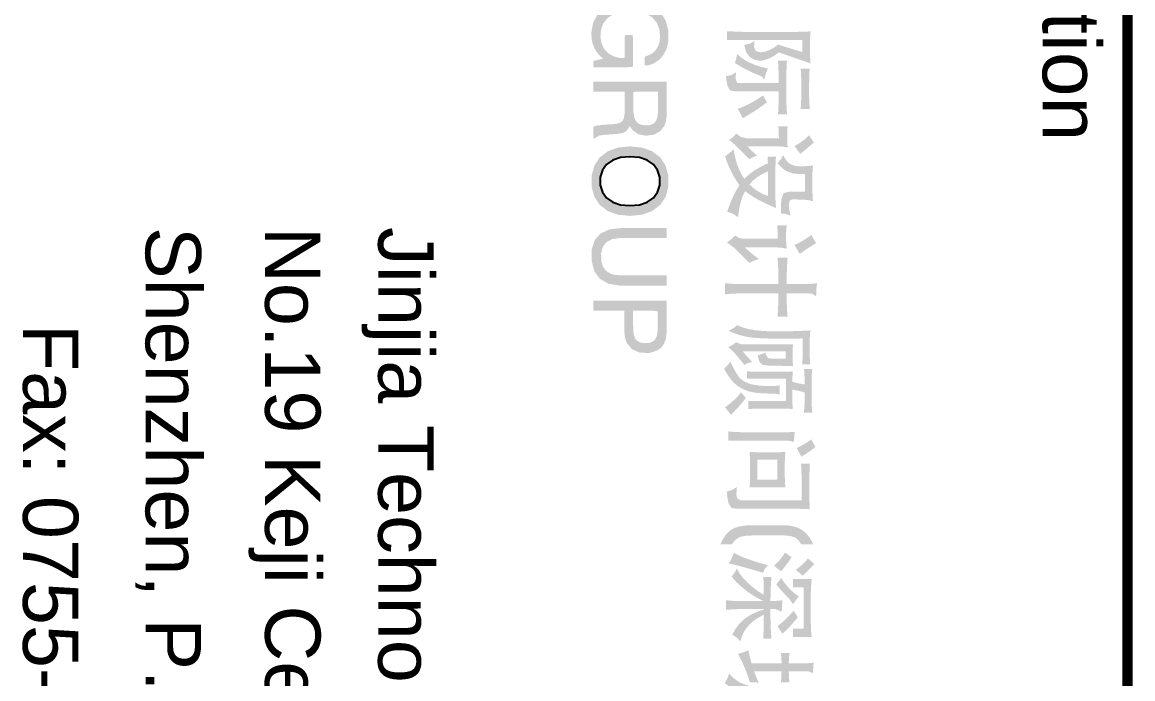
# Model space of a CAD drawing. Extents: x 129492 to 2683129, y 513162 to 1188265.
# Drawn here: x 331278 to 336837, y 518566 to 521851 of the extents above; entities that cross this region are included whole.
import ezdxf

# ---------------------------------------------------------------- set-up
doc = ezdxf.new("R2010")
doc.units = 0
doc.header["$LTSCALE"] = 1000
doc.header["$MEASUREMENT"] = 0
for name, color, linetype in [('G-0-XREF', 2, 'Continuous'), ('图框CCDI_B0GA1+0.00$0$G-ANNO-TEXT', 33, 'Continuous'), ('图框CCDI_B0GA1+0.00$0$G-BORD', 3, 'Continuous')]:
    doc.layers.add(name, color=color, linetype=linetype)
doc.styles.add('图框CCDI_B0GA1+0.00$0$Standard', font='txt')

# ---------------------------------------------------------------- blocks, each defined once
blk = doc.blocks.new('图框CCDI_B0GA1+0.00$0$block31')
at = {"layer": '图框CCDI_B0GA1+0.00$0$G-ANNO-TEXT'}
h = blk.add_hatch(color=256, dxfattribs=at)
h.paths.add_polyline_path([(33.969, 29.423), (33.979, 29.304), (34.503, 29.4), (34.312, 29.403), (34.114, 29.41)])
h.paths.add_polyline_path([(35.041, 29.423), (34.926, 29.413), (34.741, 29.403), (34.503, 29.4), (33.979, 29.304), (34.662, 29.146), (34.411, 28.327), (34.5, 28.222), (34.596, 28.047), (34.642, 27.928), (34.672, 27.76), (34.626, 27.588), (34.484, 27.535), (34.381, 27.397), (34.418, 27.215), (34.487, 27.222), (34.672, 27.274), (34.81, 27.377), (34.83, 27.397), (34.919, 27.552), (34.952, 27.74), (34.939, 27.842), (34.873, 28.04), (34.784, 28.212), (34.672, 28.364)])
h.paths.add_polyline_path([(35.21, 29.393), (35.21, 29.09), (35.282, 29.096), (35.447, 29.106), (35.649, 29.113), (35.886, 29.113), (35.89, 29.373), (35.754, 29.373), (35.54, 29.377), (35.358, 29.383)])
h.paths.add_polyline_path([(36.556, 29.393), (36.49, 29.39), (36.329, 29.38), (36.127, 29.373), (35.89, 29.373), (35.886, 29.113), (36.012, 29.113), (36.23, 29.109), (36.411, 29.103), (36.556, 29.09)])
h.paths.add_polyline_path([(33.979, 29.304), (33.985, 29.113), (33.989, 28.915), (33.989, 27.41), (33.989, 27.397), (33.989, 27.198), (33.982, 27.007), (33.975, 26.816), (33.966, 26.634), (34.263, 26.634), (34.263, 29.146), (34.662, 29.146)])
h.paths.add_polyline_path([(36.738, 28.634), (36.659, 28.631), (36.503, 28.621), (36.315, 28.614), (36.101, 28.611), (35.857, 28.611), (35.698, 28.36), (35.966, 28.36), (35.972, 28.36), (36.183, 28.357), (36.381, 28.354), (36.566, 28.347), (36.738, 28.334)])
h.paths.add_polyline_path([(34.952, 28.634), (34.952, 28.334), (35.081, 28.344), (35.256, 28.35), (35.461, 28.357), (35.698, 28.36), (35.857, 28.611), (35.682, 28.611), (35.461, 28.614), (35.266, 28.618), (35.098, 28.624)])
h.paths.add_polyline_path([(35.698, 28.36), (35.698, 26.994), (35.695, 26.974), (35.536, 26.915), (35.966, 26.875), (35.966, 28.36)])
h.paths.add_polyline_path([(35.21, 27.994), (35.206, 27.977), (35.157, 27.769), (35.094, 27.575), (35.022, 27.4), (34.936, 27.238), (34.837, 27.096), (34.728, 26.967), (34.87, 26.944), (35.028, 26.898), (35.045, 26.921), (35.134, 27.073), (35.236, 27.258), (35.332, 27.453), (35.398, 27.604), (35.474, 27.783), (35.536, 27.845), (35.569, 27.868), (35.55, 27.888), (35.391, 27.925)])
h.paths.add_polyline_path([(36.335, 27.964), (36.107, 27.835), (36.111, 27.832), (36.223, 27.664), (36.325, 27.496), (36.414, 27.327), (36.49, 27.159), (36.556, 26.991), (36.866, 27.159), (36.86, 27.169), (36.748, 27.36), (36.639, 27.538), (36.536, 27.697), (36.434, 27.839)])
h.paths.add_polyline_path([(34.296, 27.552), (34.381, 27.397), (34.484, 27.535)], flags=17)
h.paths.add_polyline_path([(35.332, 26.938), (35.428, 26.783), (35.467, 26.595), (35.649, 26.621), (35.804, 26.654), (35.936, 26.733), (35.966, 26.875), (35.536, 26.915), (35.527, 26.915)])
h = blk.add_hatch(color=256, dxfattribs=at)
h.paths.add_polyline_path([(33.969, 29.423), (33.979, 29.304), (34.503, 29.4), (34.312, 29.403), (34.114, 29.41)])
h.paths.add_polyline_path([(35.041, 29.423), (34.926, 29.413), (34.741, 29.403), (34.503, 29.4), (33.979, 29.304), (34.662, 29.146), (34.411, 28.327), (34.5, 28.222), (34.596, 28.047), (34.642, 27.928), (34.672, 27.76), (34.626, 27.588), (34.484, 27.535), (34.381, 27.397), (34.418, 27.215), (34.487, 27.222), (34.672, 27.274), (34.81, 27.377), (34.83, 27.397), (34.919, 27.552), (34.952, 27.74), (34.939, 27.842), (34.873, 28.04), (34.784, 28.212), (34.672, 28.364)])
h.paths.add_polyline_path([(35.21, 29.393), (35.21, 29.09), (35.282, 29.096), (35.447, 29.106), (35.649, 29.113), (35.886, 29.113), (35.89, 29.373), (35.754, 29.373), (35.54, 29.377), (35.358, 29.383)])
h.paths.add_polyline_path([(36.556, 29.393), (36.49, 29.39), (36.329, 29.38), (36.127, 29.373), (35.89, 29.373), (35.886, 29.113), (36.012, 29.113), (36.23, 29.109), (36.411, 29.103), (36.556, 29.09)])
h.paths.add_polyline_path([(33.979, 29.304), (33.985, 29.113), (33.989, 28.915), (33.989, 27.41), (33.989, 27.397), (33.989, 27.198), (33.982, 27.007), (33.975, 26.816), (33.966, 26.634), (34.263, 26.634), (34.263, 29.146), (34.662, 29.146)])
h.paths.add_polyline_path([(36.738, 28.634), (36.659, 28.631), (36.503, 28.621), (36.315, 28.614), (36.101, 28.611), (35.857, 28.611), (35.698, 28.36), (35.966, 28.36), (35.972, 28.36), (36.183, 28.357), (36.381, 28.354), (36.566, 28.347), (36.738, 28.334)])
h.paths.add_polyline_path([(34.952, 28.634), (34.952, 28.334), (35.081, 28.344), (35.256, 28.35), (35.461, 28.357), (35.698, 28.36), (35.857, 28.611), (35.682, 28.611), (35.461, 28.614), (35.266, 28.618), (35.098, 28.624)])
h.paths.add_polyline_path([(35.698, 28.36), (35.698, 26.994), (35.695, 26.974), (35.536, 26.915), (35.966, 26.875), (35.966, 28.36)])
h.paths.add_polyline_path([(35.21, 27.994), (35.206, 27.977), (35.157, 27.769), (35.094, 27.575), (35.022, 27.4), (34.936, 27.238), (34.837, 27.096), (34.728, 26.967), (34.87, 26.944), (35.028, 26.898), (35.045, 26.921), (35.134, 27.073), (35.236, 27.258), (35.332, 27.453), (35.398, 27.604), (35.474, 27.783), (35.536, 27.845), (35.569, 27.868), (35.55, 27.888), (35.391, 27.925)])
h.paths.add_polyline_path([(36.335, 27.964), (36.107, 27.835), (36.111, 27.832), (36.223, 27.664), (36.325, 27.496), (36.414, 27.327), (36.49, 27.159), (36.556, 26.991), (36.866, 27.159), (36.86, 27.169), (36.748, 27.36), (36.639, 27.538), (36.536, 27.697), (36.434, 27.839)])
h.paths.add_polyline_path([(34.296, 27.552), (34.381, 27.397), (34.484, 27.535)], flags=17)
h.paths.add_polyline_path([(35.332, 26.938), (35.428, 26.783), (35.467, 26.595), (35.649, 26.621), (35.804, 26.654), (35.936, 26.733), (35.966, 26.875), (35.536, 26.915), (35.527, 26.915)])
h = blk.add_hatch(color=256, dxfattribs=at)
h.paths.add_polyline_path([(37.678, 29.532), (37.437, 29.37), (37.457, 29.35), (37.579, 29.218), (37.692, 29.063), (37.797, 28.888), (38.058, 29.08), (38.048, 29.093), (37.919, 29.251), (37.794, 29.397)])
h.paths.add_polyline_path([(38.444, 29.502), (38.451, 29.426), (39.032, 29.479), (39.012, 29.479), (38.777, 29.482), (38.586, 29.489)], flags=16)
h.paths.add_polyline_path([(39.635, 29.502), (39.616, 29.499), (39.461, 29.489), (39.266, 29.482), (39.032, 29.479), (38.451, 29.426), (38.467, 29.228), (38.474, 29.053), (38.457, 28.898), (38.391, 28.733), (38.279, 28.614), (38.104, 28.505), (38.226, 28.443), (38.362, 28.317), (38.49, 28.43), (38.602, 28.565), (38.652, 28.654), (38.708, 28.839), (38.711, 28.855), (38.728, 29.027), (38.734, 29.241), (39.322, 29.241), (39.602, 29.364)])
h.paths.add_polyline_path([(39.602, 29.364), (39.322, 29.241), (39.322, 28.694), (39.365, 28.525), (39.371, 28.515), (39.553, 28.453), (39.632, 28.443), (39.81, 28.433), (40.048, 28.433), (40.051, 28.562), (39.767, 28.694), (39.616, 28.723), (39.573, 28.816), (39.573, 28.859), (39.583, 29.08), (39.586, 29.198)])
h.paths.add_polyline_path([(40.114, 28.753), (39.926, 28.71), (39.767, 28.694), (40.051, 28.562)])
h.paths.add_polyline_path([(37.84, 28.657), (37.695, 28.647), (37.494, 28.641), (37.814, 28.479)])
h.paths.add_polyline_path([(37.137, 28.657), (37.137, 28.344), (37.15, 28.347), (37.319, 28.36), (37.536, 28.364), (37.814, 28.479), (37.494, 28.641), (37.319, 28.644)])
h.paths.add_polyline_path([(37.814, 28.479), (37.536, 28.364), (37.536, 27.327), (37.533, 27.268), (37.804, 27.314), (37.804, 28.241), (37.804, 28.281)])
h.paths.add_polyline_path([(39.863, 28.268), (39.761, 28.261), (39.589, 28.251), (39.401, 28.245), (39.197, 28.241), (38.975, 28.241), (39.771, 28.05)])
h.paths.add_polyline_path([(38.15, 28.268), (38.15, 27.984), (38.177, 27.987), (38.378, 27.997), (38.639, 28.004), (39.461, 28.004), (39.771, 28.05), (38.975, 28.241), (38.9, 28.241), (38.672, 28.241), (38.47, 28.248), (38.296, 28.258)])
h.paths.add_polyline_path([(39.771, 28.05), (39.461, 28.004), (39.395, 27.832), (39.302, 27.661), (39.197, 27.512), (39.078, 27.38), (39.404, 27.377), (39.494, 27.515), (39.586, 27.674), (39.678, 27.855)])
h.paths.add_polyline_path([(38.639, 28.004), (38.378, 27.997), (38.414, 27.901), (38.5, 27.733), (38.602, 27.562), (38.645, 27.499), (38.767, 27.34), (38.886, 27.215), (38.82, 27.165), (38.682, 27.086), (38.523, 27.014), (38.342, 26.951), (38.134, 26.895), (37.906, 26.849), (38.038, 26.707), (38.14, 26.565), (38.286, 26.618), (38.49, 26.7), (38.672, 26.786), (38.833, 26.872), (38.975, 26.961), (39.098, 27.05), (39.804, 27.057), (39.619, 27.106), (39.451, 27.162), (39.299, 27.235), (39.315, 27.255), (39.404, 27.377), (39.078, 27.38), (39.068, 27.387), (38.939, 27.509), (38.824, 27.654), (38.725, 27.819)])
h.paths.add_polyline_path([(38.114, 27.634), (38.074, 27.588), (37.946, 27.449), (37.804, 27.314), (37.533, 27.268), (37.487, 27.086), (37.381, 26.941), (37.484, 26.849), (37.599, 26.697), (37.649, 26.779), (37.8, 26.948), (38.236, 27.383), (38.19, 27.449)])
h.paths.add_polyline_path([(39.804, 27.057), (39.098, 27.05), (39.121, 27.037), (39.263, 26.948), (39.421, 26.862), (39.596, 26.786), (39.784, 26.71), (39.989, 26.641), (39.995, 26.667), (40.055, 26.835), (40.167, 27.004), (40.005, 27.024)])
h = blk.add_hatch(color=256, dxfattribs=at)
h.paths.add_polyline_path([(37.678, 29.532), (37.437, 29.37), (37.457, 29.35), (37.579, 29.218), (37.692, 29.063), (37.797, 28.888), (38.058, 29.08), (38.048, 29.093), (37.919, 29.251), (37.794, 29.397)])
h.paths.add_polyline_path([(38.444, 29.502), (38.451, 29.426), (39.032, 29.479), (39.012, 29.479), (38.777, 29.482), (38.586, 29.489)], flags=16)
h.paths.add_polyline_path([(39.635, 29.502), (39.616, 29.499), (39.461, 29.489), (39.266, 29.482), (39.032, 29.479), (38.451, 29.426), (38.467, 29.228), (38.474, 29.053), (38.457, 28.898), (38.391, 28.733), (38.279, 28.614), (38.104, 28.505), (38.226, 28.443), (38.362, 28.317), (38.49, 28.43), (38.602, 28.565), (38.652, 28.654), (38.708, 28.839), (38.711, 28.855), (38.728, 29.027), (38.734, 29.241), (39.322, 29.241), (39.602, 29.364)])
h.paths.add_polyline_path([(39.602, 29.364), (39.322, 29.241), (39.322, 28.694), (39.365, 28.525), (39.371, 28.515), (39.553, 28.453), (39.632, 28.443), (39.81, 28.433), (40.048, 28.433), (40.051, 28.562), (39.767, 28.694), (39.616, 28.723), (39.573, 28.816), (39.573, 28.859), (39.583, 29.08), (39.586, 29.198)])
h.paths.add_polyline_path([(40.114, 28.753), (39.926, 28.71), (39.767, 28.694), (40.051, 28.562)])
h.paths.add_polyline_path([(37.84, 28.657), (37.695, 28.647), (37.494, 28.641), (37.814, 28.479)])
h.paths.add_polyline_path([(37.137, 28.657), (37.137, 28.344), (37.15, 28.347), (37.319, 28.36), (37.536, 28.364), (37.814, 28.479), (37.494, 28.641), (37.319, 28.644)])
h.paths.add_polyline_path([(37.814, 28.479), (37.536, 28.364), (37.536, 27.327), (37.533, 27.268), (37.804, 27.314), (37.804, 28.241), (37.804, 28.281)])
h.paths.add_polyline_path([(39.863, 28.268), (39.761, 28.261), (39.589, 28.251), (39.401, 28.245), (39.197, 28.241), (38.975, 28.241), (39.771, 28.05)])
h.paths.add_polyline_path([(38.15, 28.268), (38.15, 27.984), (38.177, 27.987), (38.378, 27.997), (38.639, 28.004), (39.461, 28.004), (39.771, 28.05), (38.975, 28.241), (38.9, 28.241), (38.672, 28.241), (38.47, 28.248), (38.296, 28.258)])
h.paths.add_polyline_path([(39.771, 28.05), (39.461, 28.004), (39.395, 27.832), (39.302, 27.661), (39.197, 27.512), (39.078, 27.38), (39.404, 27.377), (39.494, 27.515), (39.586, 27.674), (39.678, 27.855)])
h.paths.add_polyline_path([(38.639, 28.004), (38.378, 27.997), (38.414, 27.901), (38.5, 27.733), (38.602, 27.562), (38.645, 27.499), (38.767, 27.34), (38.886, 27.215), (38.82, 27.165), (38.682, 27.086), (38.523, 27.014), (38.342, 26.951), (38.134, 26.895), (37.906, 26.849), (38.038, 26.707), (38.14, 26.565), (38.286, 26.618), (38.49, 26.7), (38.672, 26.786), (38.833, 26.872), (38.975, 26.961), (39.098, 27.05), (39.804, 27.057), (39.619, 27.106), (39.451, 27.162), (39.299, 27.235), (39.315, 27.255), (39.404, 27.377), (39.078, 27.38), (39.068, 27.387), (38.939, 27.509), (38.824, 27.654), (38.725, 27.819)])
h.paths.add_polyline_path([(38.114, 27.634), (38.074, 27.588), (37.946, 27.449), (37.804, 27.314), (37.533, 27.268), (37.487, 27.086), (37.381, 26.941), (37.484, 26.849), (37.599, 26.697), (37.649, 26.779), (37.8, 26.948), (38.236, 27.383), (38.19, 27.449)])
h.paths.add_polyline_path([(39.804, 27.057), (39.098, 27.05), (39.121, 27.037), (39.263, 26.948), (39.421, 26.862), (39.596, 26.786), (39.784, 26.71), (39.989, 26.641), (39.995, 26.667), (40.055, 26.835), (40.167, 27.004), (40.005, 27.024)])
h = blk.add_hatch(color=256, dxfattribs=at)
h.paths.add_polyline_path([(42.365, 29.641), (42.381, 29.552), (42.398, 29.37), (42.401, 29.132), (42.401, 28.624), (42.708, 28.624), (42.708, 29.297), (42.721, 29.479), (42.767, 29.548), (42.804, 29.591), (42.652, 29.611), (42.527, 29.618)])
h.paths.add_polyline_path([(42.748, 29.614), (42.652, 29.611), (42.804, 29.591)], flags=17)
h.paths.add_polyline_path([(41.038, 29.604), (40.761, 29.449), (40.814, 29.377), (40.923, 29.212), (41.018, 29.047), (41.094, 28.885), (41.391, 29.06), (41.352, 29.116), (41.246, 29.268), (41.144, 29.43)])
h.paths.add_polyline_path([(43.484, 28.654), (43.477, 28.654), (43.315, 28.641), (43.134, 28.631), (42.933, 28.624), (42.708, 28.624), (42.401, 28.624), (42.401, 28.35), (42.708, 28.347), (42.718, 28.347), (42.909, 28.347), (43.101, 28.34), (43.292, 28.334), (43.484, 28.321)])
h.paths.add_polyline_path([(41.513, 28.654), (41.513, 28.321), (41.609, 28.327), (41.777, 28.337), (41.966, 28.344), (42.173, 28.347), (42.401, 28.35), (42.401, 28.624), (42.253, 28.624), (42.038, 28.628), (41.843, 28.634), (41.668, 28.644)])
h.paths.add_polyline_path([(40.437, 28.628), (40.437, 28.307), (40.497, 28.314), (40.675, 28.324), (40.89, 28.327), (41.187, 28.449), (40.81, 28.604), (40.616, 28.608)])
h.paths.add_polyline_path([(41.22, 28.628), (41.193, 28.624), (41.005, 28.608), (40.81, 28.604), (41.187, 28.449)])
h.paths.add_polyline_path([(41.187, 28.449), (40.89, 28.327), (40.89, 27.251), (40.89, 27.231), (40.867, 27.047), (41.173, 27.228), (41.173, 28.195), (41.173, 28.251)])
h.paths.add_polyline_path([(42.401, 28.35), (42.401, 27.175), (42.401, 27.146), (42.398, 26.961), (42.388, 26.769), (42.371, 26.571), (42.741, 26.571), (42.738, 26.601), (42.721, 26.802), (42.711, 26.991), (42.708, 27.175), (42.708, 28.347)])
h.paths.add_polyline_path([(41.56, 27.703), (41.543, 27.674), (41.441, 27.532), (41.319, 27.383), (41.173, 27.228), (40.867, 27.047), (40.781, 26.905), (40.886, 26.793), (41.012, 26.634), (41.068, 26.713), (41.19, 26.872), (41.309, 26.997), (41.695, 27.38), (41.626, 27.512)])
h = blk.add_hatch(color=256, dxfattribs=at)
h.paths.add_polyline_path([(42.365, 29.641), (42.381, 29.552), (42.398, 29.37), (42.401, 29.132), (42.401, 28.624), (42.708, 28.624), (42.708, 29.297), (42.721, 29.479), (42.767, 29.548), (42.804, 29.591), (42.652, 29.611), (42.527, 29.618)])
h.paths.add_polyline_path([(42.748, 29.614), (42.652, 29.611), (42.804, 29.591)], flags=17)
h.paths.add_polyline_path([(41.038, 29.604), (40.761, 29.449), (40.814, 29.377), (40.923, 29.212), (41.018, 29.047), (41.094, 28.885), (41.391, 29.06), (41.352, 29.116), (41.246, 29.268), (41.144, 29.43)])
h.paths.add_polyline_path([(43.484, 28.654), (43.477, 28.654), (43.315, 28.641), (43.134, 28.631), (42.933, 28.624), (42.708, 28.624), (42.401, 28.624), (42.401, 28.35), (42.708, 28.347), (42.718, 28.347), (42.909, 28.347), (43.101, 28.34), (43.292, 28.334), (43.484, 28.321)])
h.paths.add_polyline_path([(41.513, 28.654), (41.513, 28.321), (41.609, 28.327), (41.777, 28.337), (41.966, 28.344), (42.173, 28.347), (42.401, 28.35), (42.401, 28.624), (42.253, 28.624), (42.038, 28.628), (41.843, 28.634), (41.668, 28.644)])
h.paths.add_polyline_path([(40.437, 28.628), (40.437, 28.307), (40.497, 28.314), (40.675, 28.324), (40.89, 28.327), (41.187, 28.449), (40.81, 28.604), (40.616, 28.608)])
h.paths.add_polyline_path([(41.22, 28.628), (41.193, 28.624), (41.005, 28.608), (40.81, 28.604), (41.187, 28.449)])
h.paths.add_polyline_path([(41.187, 28.449), (40.89, 28.327), (40.89, 27.251), (40.89, 27.231), (40.867, 27.047), (41.173, 27.228), (41.173, 28.195), (41.173, 28.251)])
h.paths.add_polyline_path([(42.401, 28.35), (42.401, 27.175), (42.401, 27.146), (42.398, 26.961), (42.388, 26.769), (42.371, 26.571), (42.741, 26.571), (42.738, 26.601), (42.721, 26.802), (42.711, 26.991), (42.708, 27.175), (42.708, 28.347)])
h.paths.add_polyline_path([(41.56, 27.703), (41.543, 27.674), (41.441, 27.532), (41.319, 27.383), (41.173, 27.228), (40.867, 27.047), (40.781, 26.905), (40.886, 26.793), (41.012, 26.634), (41.068, 26.713), (41.19, 26.872), (41.309, 26.997), (41.695, 27.38), (41.626, 27.512)])
h = blk.add_hatch(color=256, dxfattribs=at)
h.paths.add_polyline_path([(46.685, 29.479), (46.583, 29.469), (46.418, 29.459), (46.21, 29.453), (45.959, 29.453), (45.748, 29.228), (46.012, 29.228), (46.144, 29.225), (46.365, 29.222), (46.546, 29.212), (46.685, 29.198)])
h.paths.add_polyline_path([(45.23, 29.479), (45.23, 29.198), (45.329, 29.212), (45.513, 29.222), (45.748, 29.228), (45.959, 29.453), (45.751, 29.453), (45.533, 29.459), (45.362, 29.466)])
h.paths.add_polyline_path([(43.946, 29.416), (43.952, 29.268), (44.51, 29.39), (44.249, 29.393), (44.055, 29.403)])
h.paths.add_polyline_path([(45.078, 29.416), (44.972, 29.403), (44.781, 29.393), (44.51, 29.39), (43.952, 29.268), (44.738, 29.156), (44.923, 29.152), (45.078, 29.139)])
h.paths.add_polyline_path([(43.952, 29.268), (43.962, 29.06), (43.969, 28.862), (43.975, 28.674), (43.979, 28.496), (43.979, 28.324), (43.979, 28.291), (43.975, 28.073), (43.966, 27.875), (43.952, 27.694), (43.933, 27.532), (43.929, 27.519), (43.89, 27.317), (43.837, 27.136), (43.771, 26.971), (43.863, 26.855), (43.962, 26.687), (44.035, 26.865), (44.098, 27.05), (44.144, 27.231), (44.177, 27.403), (44.18, 27.449), (44.197, 27.595), (44.206, 27.766), (44.213, 27.961), (44.22, 28.182), (44.22, 28.426), (44.22, 28.555), (44.22, 28.736), (44.216, 28.934), (44.213, 29.156), (44.738, 29.156)])
h.paths.add_polyline_path([(45.748, 29.228), (45.741, 29.182), (45.705, 28.991), (45.655, 28.812), (45.916, 28.812), (45.926, 28.859), (45.966, 29.05), (46.012, 29.228)])
h.paths.add_polyline_path([(45.131, 28.839), (44.999, 28.826), (44.774, 28.819), (45.131, 28.697)])
h.paths.add_polyline_path([(44.414, 28.839), (44.414, 27.192), (44.408, 27.109), (44.639, 27.156), (44.639, 28.595), (44.89, 28.595), (45.131, 28.697), (44.774, 28.819), (44.569, 28.822)])
h.paths.add_polyline_path([(45.312, 28.826), (45.312, 28.816), (45.322, 28.68), (46.296, 28.598), (46.296, 27.344), (46.566, 27.344), (46.563, 27.373), (46.556, 27.555), (46.553, 27.763), (46.553, 28.413), (46.553, 28.456), (46.556, 28.69), (45.916, 28.812), (45.655, 28.812), (45.467, 28.819)])
h.paths.add_polyline_path([(46.566, 28.826), (46.52, 28.822), (46.368, 28.816), (46.167, 28.812), (45.916, 28.812), (46.556, 28.69)], flags=17)
h.paths.add_polyline_path([(45.131, 28.697), (44.89, 28.595), (44.89, 28.581), (44.886, 28.304), (44.883, 28.113), (44.876, 28.014), (44.751, 27.925), (44.721, 27.835), (44.774, 27.654), (44.83, 27.667), (44.999, 27.723), (45.088, 27.806), (45.114, 27.958), (45.114, 27.984), (45.121, 28.142), (45.124, 28.39), (45.127, 28.482)], flags=17)
h.paths.add_polyline_path([(45.322, 28.68), (45.322, 28.413), (45.322, 27.717), (45.322, 27.677), (45.319, 27.472), (45.309, 27.301), (45.553, 27.301), (45.553, 28.598), (46.296, 28.598)])
h.paths.add_polyline_path([(45.784, 28.397), (45.787, 28.357), (45.797, 28.175), (45.8, 27.967), (45.797, 27.842), (45.777, 27.654), (45.744, 27.459), (45.715, 27.357), (45.635, 27.185), (45.523, 27.053), (45.497, 27.03), (45.365, 26.941), (45.197, 26.849), (44.985, 26.746), (45.094, 26.664), (45.226, 26.538), (45.286, 26.568), (45.461, 26.677), (45.609, 26.789), (45.731, 26.908), (45.824, 27.027), (45.916, 27.192), (45.982, 27.37), (45.995, 27.436), (46.022, 27.585), (46.038, 27.766), (46.048, 27.981), (46.055, 28.231), (46.065, 28.317), (46.088, 28.367), (45.962, 28.387)])
h.paths.add_polyline_path([(46.084, 28.393), (45.962, 28.387), (46.088, 28.367), (46.098, 28.387)], flags=17)
h.paths.add_polyline_path([(44.682, 27.931), (44.721, 27.835), (44.751, 27.925)], flags=17)
h.paths.add_polyline_path([(44.999, 27.479), (44.936, 27.416), (44.8, 27.288), (44.639, 27.156), (44.408, 27.109), (44.338, 26.938), (44.411, 26.845), (44.507, 26.677), (44.52, 26.694), (44.606, 26.793), (44.731, 26.911), (44.896, 27.053), (45.098, 27.215), (45.045, 27.294)])
h.paths.add_polyline_path([(46.197, 27.264), (46.008, 27.099), (46.121, 27.01), (46.253, 26.882), (46.381, 26.736), (46.513, 26.568), (46.758, 26.766), (46.629, 26.892), (46.487, 27.024), (46.345, 27.146)])
h = blk.add_hatch(color=256, dxfattribs=at)
h.paths.add_polyline_path([(46.685, 29.479), (46.583, 29.469), (46.418, 29.459), (46.21, 29.453), (45.959, 29.453), (45.748, 29.228), (46.012, 29.228), (46.144, 29.225), (46.365, 29.222), (46.546, 29.212), (46.685, 29.198)])
h.paths.add_polyline_path([(45.23, 29.479), (45.23, 29.198), (45.329, 29.212), (45.513, 29.222), (45.748, 29.228), (45.959, 29.453), (45.751, 29.453), (45.533, 29.459), (45.362, 29.466)])
h.paths.add_polyline_path([(43.946, 29.416), (43.952, 29.268), (44.51, 29.39), (44.249, 29.393), (44.055, 29.403)])
h.paths.add_polyline_path([(45.078, 29.416), (44.972, 29.403), (44.781, 29.393), (44.51, 29.39), (43.952, 29.268), (44.738, 29.156), (44.923, 29.152), (45.078, 29.139)])
h.paths.add_polyline_path([(43.952, 29.268), (43.962, 29.06), (43.969, 28.862), (43.975, 28.674), (43.979, 28.496), (43.979, 28.324), (43.979, 28.291), (43.975, 28.073), (43.966, 27.875), (43.952, 27.694), (43.933, 27.532), (43.929, 27.519), (43.89, 27.317), (43.837, 27.136), (43.771, 26.971), (43.863, 26.855), (43.962, 26.687), (44.035, 26.865), (44.098, 27.05), (44.144, 27.231), (44.177, 27.403), (44.18, 27.449), (44.197, 27.595), (44.206, 27.766), (44.213, 27.961), (44.22, 28.182), (44.22, 28.426), (44.22, 28.555), (44.22, 28.736), (44.216, 28.934), (44.213, 29.156), (44.738, 29.156)])
h.paths.add_polyline_path([(45.748, 29.228), (45.741, 29.182), (45.705, 28.991), (45.655, 28.812), (45.916, 28.812), (45.926, 28.859), (45.966, 29.05), (46.012, 29.228)])
h.paths.add_polyline_path([(45.131, 28.839), (44.999, 28.826), (44.774, 28.819), (45.131, 28.697)])
h.paths.add_polyline_path([(44.414, 28.839), (44.414, 27.192), (44.408, 27.109), (44.639, 27.156), (44.639, 28.595), (44.89, 28.595), (45.131, 28.697), (44.774, 28.819), (44.569, 28.822)])
h.paths.add_polyline_path([(45.312, 28.826), (45.312, 28.816), (45.322, 28.68), (46.296, 28.598), (46.296, 27.344), (46.566, 27.344), (46.563, 27.373), (46.556, 27.555), (46.553, 27.763), (46.553, 28.413), (46.553, 28.456), (46.556, 28.69), (45.916, 28.812), (45.655, 28.812), (45.467, 28.819)])
h.paths.add_polyline_path([(46.566, 28.826), (46.52, 28.822), (46.368, 28.816), (46.167, 28.812), (45.916, 28.812), (46.556, 28.69)], flags=17)
h.paths.add_polyline_path([(45.131, 28.697), (44.89, 28.595), (44.89, 28.581), (44.886, 28.304), (44.883, 28.113), (44.876, 28.014), (44.751, 27.925), (44.721, 27.835), (44.774, 27.654), (44.83, 27.667), (44.999, 27.723), (45.088, 27.806), (45.114, 27.958), (45.114, 27.984), (45.121, 28.142), (45.124, 28.39), (45.127, 28.482)], flags=17)
h.paths.add_polyline_path([(45.322, 28.68), (45.322, 28.413), (45.322, 27.717), (45.322, 27.677), (45.319, 27.472), (45.309, 27.301), (45.553, 27.301), (45.553, 28.598), (46.296, 28.598)])
h.paths.add_polyline_path([(45.784, 28.397), (45.787, 28.357), (45.797, 28.175), (45.8, 27.967), (45.797, 27.842), (45.777, 27.654), (45.744, 27.459), (45.715, 27.357), (45.635, 27.185), (45.523, 27.053), (45.497, 27.03), (45.365, 26.941), (45.197, 26.849), (44.985, 26.746), (45.094, 26.664), (45.226, 26.538), (45.286, 26.568), (45.461, 26.677), (45.609, 26.789), (45.731, 26.908), (45.824, 27.027), (45.916, 27.192), (45.982, 27.37), (45.995, 27.436), (46.022, 27.585), (46.038, 27.766), (46.048, 27.981), (46.055, 28.231), (46.065, 28.317), (46.088, 28.367), (45.962, 28.387)])
h.paths.add_polyline_path([(46.084, 28.393), (45.962, 28.387), (46.088, 28.367), (46.098, 28.387)], flags=17)
h.paths.add_polyline_path([(44.682, 27.931), (44.721, 27.835), (44.751, 27.925)], flags=17)
h.paths.add_polyline_path([(44.999, 27.479), (44.936, 27.416), (44.8, 27.288), (44.639, 27.156), (44.408, 27.109), (44.338, 26.938), (44.411, 26.845), (44.507, 26.677), (44.52, 26.694), (44.606, 26.793), (44.731, 26.911), (44.896, 27.053), (45.098, 27.215), (45.045, 27.294)])
h.paths.add_polyline_path([(46.197, 27.264), (46.008, 27.099), (46.121, 27.01), (46.253, 26.882), (46.381, 26.736), (46.513, 26.568), (46.758, 26.766), (46.629, 26.892), (46.487, 27.024), (46.345, 27.146)])
h = blk.add_hatch(color=256, dxfattribs=at)
h.paths.add_polyline_path([(47.834, 29.581), (47.579, 29.446), (47.682, 29.301), (47.777, 29.136), (47.863, 28.961), (48.154, 29.113), (48.058, 29.271), (47.949, 29.43)])
h.paths.add_polyline_path([(49.909, 29.397), (49.781, 29.39), (49.606, 29.383), (49.401, 29.38), (49.167, 29.38), (49.9, 29.274)])
h.paths.add_polyline_path([(48.391, 29.397), (48.391, 29.103), (48.53, 29.113), (48.721, 29.119), (48.909, 29.123), (49.609, 29.123), (49.9, 29.274), (49.167, 29.38), (49.154, 29.38), (48.929, 29.38), (48.728, 29.383), (48.546, 29.39)])
h.paths.add_polyline_path([(49.9, 29.274), (49.609, 29.123), (49.609, 27.099), (49.563, 26.981), (49.418, 26.944), (49.269, 26.793), (49.322, 26.624), (49.348, 26.628), (49.569, 26.654), (49.718, 26.687), (49.867, 26.779), (49.87, 26.783), (49.893, 26.974), (49.893, 29), (49.893, 29.027)])
h.paths.add_polyline_path([(47.329, 28.895), (47.329, 28.882), (47.338, 28.707), (47.342, 28.496), (47.342, 27.149), (47.338, 27.06), (47.329, 26.868), (47.312, 26.674), (47.619, 26.674), (47.619, 28.684), (47.642, 28.779), (47.668, 28.845), (47.612, 28.872), (47.503, 28.875)])
h.paths.add_polyline_path([(47.999, 28.581), (47.999, 28.571), (48.005, 28.416), (48.589, 28.558), (48.563, 28.558), (48.329, 28.562), (48.137, 28.568)], flags=17)
h.paths.add_polyline_path([(49.183, 28.581), (49.17, 28.581), (49.025, 28.568), (48.83, 28.562), (48.589, 28.558), (48.005, 28.416), (48.008, 28.222), (48.012, 27.991), (48.012, 27.951), (48.008, 27.727), (48.005, 27.538), (47.999, 27.387), (48.002, 27.387), (48.15, 27.397), (48.342, 27.403), (48.576, 27.403), (49.183, 27.413), (49.18, 27.608), (48.256, 27.647), (48.256, 28.311), (48.923, 28.311), (49.18, 28.387)])
h.paths.add_polyline_path([(49.18, 28.387), (48.923, 28.311), (48.923, 27.647), (48.256, 27.647), (49.18, 27.608), (49.177, 27.799), (49.177, 27.987), (49.177, 28.007), (49.177, 28.195)], flags=17)
h.paths.add_polyline_path([(49.183, 27.413), (48.576, 27.403), (48.619, 27.403), (48.84, 27.403), (49.028, 27.397), (49.183, 27.39)])
h.paths.add_polyline_path([(49.17, 26.964), (49.269, 26.793), (49.418, 26.944), (49.371, 26.948)])
h = blk.add_hatch(color=256, dxfattribs=at)
h.paths.add_polyline_path([(47.834, 29.581), (47.579, 29.446), (47.682, 29.301), (47.777, 29.136), (47.863, 28.961), (48.154, 29.113), (48.058, 29.271), (47.949, 29.43)])
h.paths.add_polyline_path([(49.909, 29.397), (49.781, 29.39), (49.606, 29.383), (49.401, 29.38), (49.167, 29.38), (49.9, 29.274)])
h.paths.add_polyline_path([(48.391, 29.397), (48.391, 29.103), (48.53, 29.113), (48.721, 29.119), (48.909, 29.123), (49.609, 29.123), (49.9, 29.274), (49.167, 29.38), (49.154, 29.38), (48.929, 29.38), (48.728, 29.383), (48.546, 29.39)])
h.paths.add_polyline_path([(49.9, 29.274), (49.609, 29.123), (49.609, 27.099), (49.563, 26.981), (49.418, 26.944), (49.269, 26.793), (49.322, 26.624), (49.348, 26.628), (49.569, 26.654), (49.718, 26.687), (49.867, 26.779), (49.87, 26.783), (49.893, 26.974), (49.893, 29), (49.893, 29.027)])
h.paths.add_polyline_path([(47.329, 28.895), (47.329, 28.882), (47.338, 28.707), (47.342, 28.496), (47.342, 27.149), (47.338, 27.06), (47.329, 26.868), (47.312, 26.674), (47.619, 26.674), (47.619, 28.684), (47.642, 28.779), (47.668, 28.845), (47.612, 28.872), (47.503, 28.875)])
h.paths.add_polyline_path([(47.999, 28.581), (47.999, 28.571), (48.005, 28.416), (48.589, 28.558), (48.563, 28.558), (48.329, 28.562), (48.137, 28.568)], flags=17)
h.paths.add_polyline_path([(49.183, 28.581), (49.17, 28.581), (49.025, 28.568), (48.83, 28.562), (48.589, 28.558), (48.005, 28.416), (48.008, 28.222), (48.012, 27.991), (48.012, 27.951), (48.008, 27.727), (48.005, 27.538), (47.999, 27.387), (48.002, 27.387), (48.15, 27.397), (48.342, 27.403), (48.576, 27.403), (49.183, 27.413), (49.18, 27.608), (48.256, 27.647), (48.256, 28.311), (48.923, 28.311), (49.18, 28.387)])
h.paths.add_polyline_path([(49.18, 28.387), (48.923, 28.311), (48.923, 27.647), (48.256, 27.647), (49.18, 27.608), (49.177, 27.799), (49.177, 27.987), (49.177, 28.007), (49.177, 28.195)], flags=17)
h.paths.add_polyline_path([(49.183, 27.413), (48.576, 27.403), (48.619, 27.403), (48.84, 27.403), (49.028, 27.397), (49.183, 27.39)])
h.paths.add_polyline_path([(49.17, 26.964), (49.269, 26.793), (49.418, 26.944), (49.371, 26.948)])
blk.add_hatch(color=256, dxfattribs=at).paths.add_polyline_path([(51.078, 29.509), (51.025, 29.486), (50.853, 29.39), (50.711, 29.271), (50.599, 29.136), (50.563, 29.076), (50.497, 28.915), (50.454, 28.73), (50.441, 28.522), (50.441, 27.42), (50.444, 27.301), (50.47, 27.096), (50.517, 26.921), (50.589, 26.779), (50.616, 26.74), (50.734, 26.614), (50.89, 26.505), (51.078, 26.41), (51.078, 26.796), (50.952, 26.888), (50.847, 27.033), (50.82, 27.106), (50.791, 27.278), (50.781, 27.512), (50.781, 28.469), (50.781, 28.545), (50.801, 28.753), (50.85, 28.898), (50.919, 28.997), (51.078, 29.113)])
blk.add_hatch(color=256, dxfattribs=at).paths.add_polyline_path([(51.078, 29.509), (51.025, 29.486), (50.853, 29.39), (50.711, 29.271), (50.599, 29.136), (50.563, 29.076), (50.497, 28.915), (50.454, 28.73), (50.441, 28.522), (50.441, 27.42), (50.444, 27.301), (50.47, 27.096), (50.517, 26.921), (50.589, 26.779), (50.616, 26.74), (50.734, 26.614), (50.89, 26.505), (51.078, 26.41), (51.078, 26.796), (50.952, 26.888), (50.847, 27.033), (50.82, 27.106), (50.791, 27.278), (50.781, 27.512), (50.781, 28.469), (50.781, 28.545), (50.801, 28.753), (50.85, 28.898), (50.919, 28.997), (51.078, 29.113)])
h = blk.add_hatch(color=256, dxfattribs=at)
h.paths.add_polyline_path([(51.731, 29.545), (51.55, 29.334), (51.662, 29.241), (51.791, 29.103), (51.933, 28.931), (52.124, 29.162), (51.999, 29.294), (51.86, 29.43)])
h.paths.add_polyline_path([(52.239, 29.463), (52.239, 28.839), (52.513, 28.839), (52.513, 29.192), (53.896, 29.192), (53.226, 29.423), (53.18, 29.423), (52.919, 29.426), (52.695, 29.43), (52.507, 29.436), (52.355, 29.449)])
h.paths.add_polyline_path([(54.173, 29.463), (54.071, 29.449), (53.926, 29.436), (53.734, 29.43), (53.503, 29.426), (53.226, 29.423), (53.896, 29.192), (53.896, 28.839), (54.173, 28.839)])
h.paths.add_polyline_path([(52.81, 29.027), (52.801, 29.01), (52.698, 28.868), (52.553, 28.713), (52.49, 28.657), (52.342, 28.535), (52.19, 28.433), (52.272, 28.397), (52.414, 28.274), (52.583, 28.416), (52.725, 28.545), (52.834, 28.654), (52.886, 28.707), (53.022, 28.799), (53.071, 28.829), (53.035, 28.868), (52.975, 28.908)])
h.paths.add_polyline_path([(53.51, 28.997), (53.292, 28.855), (53.421, 28.746), (53.556, 28.614), (53.685, 28.472), (53.81, 28.317), (54.058, 28.482), (53.946, 28.604), (53.814, 28.736), (53.668, 28.865)])
h.paths.add_polyline_path([(51.51, 28.789), (51.352, 28.571), (51.355, 28.571), (51.52, 28.456), (51.665, 28.337), (51.791, 28.205), (51.979, 28.436), (51.969, 28.443), (51.843, 28.548), (51.692, 28.664)])
h.paths.add_polyline_path([(52.946, 28.482), (52.946, 28.466), (52.962, 28.291), (52.972, 28.083), (53.239, 28.083), (53.239, 28.248), (53.286, 28.383), (53.332, 28.433), (53.263, 28.463), (53.18, 28.469)])
h.paths.add_polyline_path([(54.223, 28.116), (54.203, 28.116), (54.061, 28.103), (53.893, 28.093), (53.701, 28.086), (53.484, 28.083), (53.239, 28.083), (53.256, 27.862), (53.428, 27.862), (53.474, 27.862), (53.748, 27.859), (53.962, 27.852), (54.121, 27.849), (54.223, 27.842)])
h.paths.add_polyline_path([(52.164, 28.116), (52.164, 27.845), (52.173, 27.845), (52.286, 27.852), (52.484, 27.855), (52.761, 27.862), (53.239, 27.862), (53.256, 27.862), (53.239, 28.083), (52.972, 28.083), (52.916, 28.083), (52.682, 28.09), (52.477, 28.096), (52.305, 28.106)])
h.paths.add_polyline_path([(51.771, 27.997), (51.741, 27.868), (51.688, 27.687), (51.619, 27.472), (51.589, 27.383), (51.523, 27.198), (51.447, 27.024), (51.368, 26.862), (51.371, 26.859), (51.543, 26.789), (51.715, 26.694), (51.741, 26.809), (51.784, 26.984), (51.837, 27.175), (51.896, 27.39), (51.936, 27.532), (51.999, 27.75), (52.028, 27.842), (51.916, 27.882)])
h.paths.add_polyline_path([(53.256, 27.862), (53.302, 27.707), (53.378, 27.522), (53.464, 27.36), (53.563, 27.218), (53.629, 27.142), (53.761, 27.017), (53.916, 26.905), (54.094, 26.809), (54.177, 26.941), (54.309, 27.083), (54.2, 27.113), (54.035, 27.179), (53.886, 27.271), (53.751, 27.383), (53.629, 27.522), (53.523, 27.68), (53.428, 27.862)])
h.paths.add_polyline_path([(53.239, 27.862), (52.761, 27.862), (52.972, 27.849), (52.972, 27.05), (52.969, 26.981), (52.962, 26.796), (52.942, 26.595), (53.266, 26.595), (53.256, 26.677), (53.243, 26.872), (53.239, 27.05)])
h.paths.add_polyline_path([(52.761, 27.862), (52.708, 27.769), (52.602, 27.614), (52.484, 27.463), (52.352, 27.317), (52.332, 27.297), (52.173, 27.149), (52.025, 27.037), (51.883, 26.958), (52.005, 26.901), (52.15, 26.789), (52.206, 26.832), (52.342, 26.951), (52.474, 27.09), (52.606, 27.251), (52.685, 27.357), (52.791, 27.515), (52.886, 27.68), (52.972, 27.849)])
h = blk.add_hatch(color=256, dxfattribs=at)
h.paths.add_polyline_path([(51.731, 29.545), (51.55, 29.334), (51.662, 29.241), (51.791, 29.103), (51.933, 28.931), (52.124, 29.162), (51.999, 29.294), (51.86, 29.43)])
h.paths.add_polyline_path([(52.239, 29.463), (52.239, 28.839), (52.513, 28.839), (52.513, 29.192), (53.896, 29.192), (53.226, 29.423), (53.18, 29.423), (52.919, 29.426), (52.695, 29.43), (52.507, 29.436), (52.355, 29.449)])
h.paths.add_polyline_path([(54.173, 29.463), (54.071, 29.449), (53.926, 29.436), (53.734, 29.43), (53.503, 29.426), (53.226, 29.423), (53.896, 29.192), (53.896, 28.839), (54.173, 28.839)])
h.paths.add_polyline_path([(52.81, 29.027), (52.801, 29.01), (52.698, 28.868), (52.553, 28.713), (52.49, 28.657), (52.342, 28.535), (52.19, 28.433), (52.272, 28.397), (52.414, 28.274), (52.583, 28.416), (52.725, 28.545), (52.834, 28.654), (52.886, 28.707), (53.022, 28.799), (53.071, 28.829), (53.035, 28.868), (52.975, 28.908)])
h.paths.add_polyline_path([(53.51, 28.997), (53.292, 28.855), (53.421, 28.746), (53.556, 28.614), (53.685, 28.472), (53.81, 28.317), (54.058, 28.482), (53.946, 28.604), (53.814, 28.736), (53.668, 28.865)])
h.paths.add_polyline_path([(51.51, 28.789), (51.352, 28.571), (51.355, 28.571), (51.52, 28.456), (51.665, 28.337), (51.791, 28.205), (51.979, 28.436), (51.969, 28.443), (51.843, 28.548), (51.692, 28.664)])
h.paths.add_polyline_path([(52.946, 28.482), (52.946, 28.466), (52.962, 28.291), (52.972, 28.083), (53.239, 28.083), (53.239, 28.248), (53.286, 28.383), (53.332, 28.433), (53.263, 28.463), (53.18, 28.469)])
h.paths.add_polyline_path([(54.223, 28.116), (54.203, 28.116), (54.061, 28.103), (53.893, 28.093), (53.701, 28.086), (53.484, 28.083), (53.239, 28.083), (53.256, 27.862), (53.428, 27.862), (53.474, 27.862), (53.748, 27.859), (53.962, 27.852), (54.121, 27.849), (54.223, 27.842)])
h.paths.add_polyline_path([(52.164, 28.116), (52.164, 27.845), (52.173, 27.845), (52.286, 27.852), (52.484, 27.855), (52.761, 27.862), (53.239, 27.862), (53.256, 27.862), (53.239, 28.083), (52.972, 28.083), (52.916, 28.083), (52.682, 28.09), (52.477, 28.096), (52.305, 28.106)])
h.paths.add_polyline_path([(51.771, 27.997), (51.741, 27.868), (51.688, 27.687), (51.619, 27.472), (51.589, 27.383), (51.523, 27.198), (51.447, 27.024), (51.368, 26.862), (51.371, 26.859), (51.543, 26.789), (51.715, 26.694), (51.741, 26.809), (51.784, 26.984), (51.837, 27.175), (51.896, 27.39), (51.936, 27.532), (51.999, 27.75), (52.028, 27.842), (51.916, 27.882)])
h.paths.add_polyline_path([(53.256, 27.862), (53.302, 27.707), (53.378, 27.522), (53.464, 27.36), (53.563, 27.218), (53.629, 27.142), (53.761, 27.017), (53.916, 26.905), (54.094, 26.809), (54.177, 26.941), (54.309, 27.083), (54.2, 27.113), (54.035, 27.179), (53.886, 27.271), (53.751, 27.383), (53.629, 27.522), (53.523, 27.68), (53.428, 27.862)])
h.paths.add_polyline_path([(53.239, 27.862), (52.761, 27.862), (52.972, 27.849), (52.972, 27.05), (52.969, 26.981), (52.962, 26.796), (52.942, 26.595), (53.266, 26.595), (53.256, 26.677), (53.243, 26.872), (53.239, 27.05)])
h.paths.add_polyline_path([(52.761, 27.862), (52.708, 27.769), (52.602, 27.614), (52.484, 27.463), (52.352, 27.317), (52.332, 27.297), (52.173, 27.149), (52.025, 27.037), (51.883, 26.958), (52.005, 26.901), (52.15, 26.789), (52.206, 26.832), (52.342, 26.951), (52.474, 27.09), (52.606, 27.251), (52.685, 27.357), (52.791, 27.515), (52.886, 27.68), (52.972, 27.849)])
h = blk.add_hatch(color=256, dxfattribs=at)
h.paths.add_polyline_path([(57.094, 29.581), (57.101, 29.535), (57.117, 29.36), (57.121, 29.139), (57.121, 27.116), (57.121, 26.905), (57.114, 26.71), (57.101, 26.571), (57.411, 26.571), (57.401, 26.684), (57.395, 26.872), (57.395, 27.116), (57.395, 29.38), (57.447, 29.502), (57.467, 29.535), (57.411, 29.552), (57.256, 29.558)])
h.paths.add_polyline_path([(55.025, 29.525), (55.028, 29.496), (55.045, 29.324), (55.051, 29.103), (55.051, 28.694), (55.309, 28.694), (55.309, 29.327), (55.348, 29.443), (55.385, 29.486), (55.338, 29.505), (55.19, 29.509)])
h.paths.add_polyline_path([(55.847, 29.509), (55.86, 29.397), (55.867, 29.245), (55.873, 29.053), (55.876, 28.822), (55.88, 28.552), (55.88, 28.436), (55.876, 28.192), (55.867, 27.977), (55.857, 27.793), (55.843, 27.637), (55.824, 27.512), (55.794, 27.364), (55.738, 27.179), (55.665, 27.027), (55.642, 26.994), (55.53, 26.842), (55.395, 26.703), (55.573, 26.637), (55.711, 26.555), (55.774, 26.644), (55.876, 26.809), (55.959, 26.974), (55.969, 27.004), (56.022, 27.162), (56.065, 27.35), (56.098, 27.571), (56.101, 27.601), (56.111, 27.723), (56.121, 27.872), (56.127, 28.04), (56.134, 28.235), (56.137, 28.453), (56.14, 28.697), (56.14, 28.961), (56.144, 29.126), (56.154, 29.344), (56.18, 29.436), (56.2, 29.472), (56.078, 29.482), (56.045, 29.486)])
h.paths.add_polyline_path([(56.167, 29.486), (56.078, 29.482), (56.2, 29.472)], flags=17)
h.paths.add_polyline_path([(56.47, 29.314), (56.477, 29.274), (56.494, 29.103), (56.5, 28.875), (56.5, 27.41), (56.497, 27.218), (56.49, 27.02), (56.48, 26.875), (56.768, 26.875), (56.758, 26.987), (56.748, 27.172), (56.744, 27.41), (56.744, 29.146), (56.754, 29.222), (56.787, 29.255), (56.804, 29.284), (56.659, 29.288)])
h.paths.add_polyline_path([(56.768, 29.297), (56.659, 29.288), (56.804, 29.284)], flags=17)
h.paths.add_polyline_path([(55.682, 28.72), (55.523, 28.7), (55.309, 28.694), (55.051, 28.456), (55.309, 28.453), (55.517, 28.446), (55.682, 28.433)])
h.paths.add_polyline_path([(54.705, 28.72), (54.705, 28.433), (54.837, 28.446), (55.051, 28.456), (55.309, 28.694), (55.051, 28.694), (54.863, 28.7)])
h.paths.add_polyline_path([(55.051, 28.456), (55.051, 27.456), (55.309, 27.535), (55.309, 28.453)])
h.paths.add_polyline_path([(55.695, 27.694), (55.668, 27.68), (55.503, 27.608), (55.309, 27.535), (55.051, 27.456), (54.969, 27.43), (54.774, 27.38), (54.609, 27.344), (54.672, 27.202), (54.728, 27.004), (54.801, 27.04), (54.972, 27.126), (55.144, 27.202), (55.322, 27.274), (55.503, 27.34), (55.685, 27.4), (55.675, 27.548)])
h = blk.add_hatch(color=256, dxfattribs=at)
h.paths.add_polyline_path([(57.094, 29.581), (57.101, 29.535), (57.117, 29.36), (57.121, 29.139), (57.121, 27.116), (57.121, 26.905), (57.114, 26.71), (57.101, 26.571), (57.411, 26.571), (57.401, 26.684), (57.395, 26.872), (57.395, 27.116), (57.395, 29.38), (57.447, 29.502), (57.467, 29.535), (57.411, 29.552), (57.256, 29.558)])
h.paths.add_polyline_path([(55.025, 29.525), (55.028, 29.496), (55.045, 29.324), (55.051, 29.103), (55.051, 28.694), (55.309, 28.694), (55.309, 29.327), (55.348, 29.443), (55.385, 29.486), (55.338, 29.505), (55.19, 29.509)])
h.paths.add_polyline_path([(55.847, 29.509), (55.86, 29.397), (55.867, 29.245), (55.873, 29.053), (55.876, 28.822), (55.88, 28.552), (55.88, 28.436), (55.876, 28.192), (55.867, 27.977), (55.857, 27.793), (55.843, 27.637), (55.824, 27.512), (55.794, 27.364), (55.738, 27.179), (55.665, 27.027), (55.642, 26.994), (55.53, 26.842), (55.395, 26.703), (55.573, 26.637), (55.711, 26.555), (55.774, 26.644), (55.876, 26.809), (55.959, 26.974), (55.969, 27.004), (56.022, 27.162), (56.065, 27.35), (56.098, 27.571), (56.101, 27.601), (56.111, 27.723), (56.121, 27.872), (56.127, 28.04), (56.134, 28.235), (56.137, 28.453), (56.14, 28.697), (56.14, 28.961), (56.144, 29.126), (56.154, 29.344), (56.18, 29.436), (56.2, 29.472), (56.078, 29.482), (56.045, 29.486)])
h.paths.add_polyline_path([(56.167, 29.486), (56.078, 29.482), (56.2, 29.472)], flags=17)
h.paths.add_polyline_path([(56.47, 29.314), (56.477, 29.274), (56.494, 29.103), (56.5, 28.875), (56.5, 27.41), (56.497, 27.218), (56.49, 27.02), (56.48, 26.875), (56.768, 26.875), (56.758, 26.987), (56.748, 27.172), (56.744, 27.41), (56.744, 29.146), (56.754, 29.222), (56.787, 29.255), (56.804, 29.284), (56.659, 29.288)])
h.paths.add_polyline_path([(56.768, 29.297), (56.659, 29.288), (56.804, 29.284)], flags=17)
h.paths.add_polyline_path([(55.682, 28.72), (55.523, 28.7), (55.309, 28.694), (55.051, 28.456), (55.309, 28.453), (55.517, 28.446), (55.682, 28.433)])
h.paths.add_polyline_path([(54.705, 28.72), (54.705, 28.433), (54.837, 28.446), (55.051, 28.456), (55.309, 28.694), (55.051, 28.694), (54.863, 28.7)])
h.paths.add_polyline_path([(55.051, 28.456), (55.051, 27.456), (55.309, 27.535), (55.309, 28.453)])
h.paths.add_polyline_path([(55.695, 27.694), (55.668, 27.68), (55.503, 27.608), (55.309, 27.535), (55.051, 27.456), (54.969, 27.43), (54.774, 27.38), (54.609, 27.344), (54.672, 27.202), (54.728, 27.004), (54.801, 27.04), (54.972, 27.126), (55.144, 27.202), (55.322, 27.274), (55.503, 27.34), (55.685, 27.4), (55.675, 27.548)])
h = blk.add_hatch(color=256, dxfattribs=at)
h.paths.add_polyline_path([(25.669, 22.331), (25.847, 22.526), (25.963, 22.766), (26.017, 23.048), (25.946, 23.083), (25.785, 23.083), (25.696, 23.083), (25.665, 22.884), (25.592, 22.715), (25.476, 22.574), (25.327, 22.472), (25.152, 22.415), (24.944, 22.403), (24.725, 22.45), (24.538, 22.561), (24.386, 22.737), (24.28, 22.96), (24.226, 23.226), (24.223, 23.533), (24.27, 23.814), (24.365, 24.043), (24.509, 24.219), (24.693, 24.333), (24.917, 24.386), (25.124, 24.382), (25.288, 24.346), (25.427, 24.278), (25.54, 24.18), (25.621, 24.055), (25.672, 23.904), (25.75, 23.885), (25.912, 23.885), (26.002, 23.885), (25.946, 24.123), (25.837, 24.324), (25.674, 24.487), (25.469, 24.604), (25.227, 24.669), (24.936, 24.683), (24.611, 24.624), (24.338, 24.485), (24.118, 24.265), (23.967, 23.984), (23.889, 23.646), (23.885, 23.248), (23.951, 22.878), (24.088, 22.572), (24.292, 22.335), (24.552, 22.18), (24.865, 22.11), (25.18, 22.119), (25.444, 22.193)])
h.paths.add_polyline_path([(28.274, 22.526), (28.39, 22.766), (28.443, 23.048), (28.372, 23.083), (28.212, 23.083), (28.123, 23.083), (28.092, 22.884), (28.019, 22.715), (27.903, 22.574), (27.754, 22.472), (27.579, 22.415), (27.371, 22.403), (27.151, 22.45), (26.965, 22.561), (26.812, 22.737), (26.707, 22.96), (26.653, 23.226), (26.65, 23.533), (26.696, 23.814), (26.792, 24.043), (26.935, 24.219), (27.12, 24.333), (27.344, 24.386), (27.551, 24.382), (27.715, 24.346), (27.854, 24.278), (27.966, 24.18), (28.048, 24.055), (28.099, 23.904), (28.176, 23.885), (28.338, 23.885), (28.428, 23.885), (28.373, 24.123), (28.264, 24.324), (28.101, 24.487), (27.896, 24.604), (27.654, 24.669), (27.362, 24.683), (27.038, 24.624), (26.765, 24.485), (26.545, 24.265), (26.394, 23.984), (26.316, 23.646), (26.311, 23.248), (26.378, 22.878), (26.514, 22.572), (26.719, 22.335), (26.979, 22.18), (27.292, 22.11), (27.606, 22.119), (27.871, 22.193), (28.096, 22.331)])
h.paths.add_polyline_path([(30.389, 22.36), (30.526, 22.485), (30.639, 22.639), (30.726, 22.818), (30.786, 23.023), (30.824, 23.504), (30.804, 23.736), (30.758, 23.942), (30.685, 24.122), (30.587, 24.277), (30.463, 24.404), (30.316, 24.502), (30.146, 24.571), (29.954, 24.611), (29.848, 24.62), (29.794, 24.621), (29.767, 24.622), (29.72, 24.622), (29.624, 24.622), (29.054, 24.622), (28.937, 24.622), (28.86, 24.622), (28.837, 24.62), (28.837, 24.587), (28.837, 24.516), (28.837, 24.281), (28.837, 23.953), (28.837, 23.169), (28.837, 22.791), (28.837, 22.474), (28.837, 22.255), (28.837, 22.195), (28.837, 22.173), (28.868, 22.173), (28.95, 22.173), (29.211, 22.173), (29.505, 22.173), (29.629, 22.173), (29.717, 22.173), (29.756, 22.173), (29.849, 22.176), (30.051, 22.206), (30.23, 22.267)])
h.paths.add_polyline_path([(29.223, 22.473), (29.17, 22.478), (29.17, 22.573), (29.17, 22.764), (29.17, 23.318), (29.17, 23.906), (29.17, 24.139), (29.17, 24.293), (29.17, 24.339), (29.194, 24.339), (29.326, 24.339), (29.509, 24.339), (29.672, 24.339), (29.742, 24.339), (30.025, 24.294), (30.243, 24.157), (30.394, 23.932), (30.473, 23.627), (30.478, 23.25), (30.411, 22.922), (30.273, 22.682), (30.064, 22.532), (29.787, 22.474), (29.704, 22.473), (29.561, 22.473)], flags=16)
h.paths.add_polyline_path([(31.583, 24.622), (31.251, 24.622), (31.251, 22.173), (31.583, 22.173)])
h.paths.add_polyline_path([(35.172, 22.638), (35.172, 23.278), (35.15, 23.495), (34.75, 23.495), (34.241, 23.495), (34.098, 23.485), (34.098, 23.374), (34.098, 23.247), (34.141, 23.219), (34.465, 23.219), (34.805, 23.219), (34.865, 23.216), (34.865, 23.202), (34.865, 23.189), (34.856, 23.05), (34.804, 22.842), (34.703, 22.669), (34.557, 22.533), (34.377, 22.447), (34.165, 22.409), (33.921, 22.425), (33.707, 22.503), (33.532, 22.643), (33.4, 22.84), (33.319, 23.085), (33.289, 23.378), (33.311, 23.682), (33.384, 23.935), (33.509, 24.139), (33.681, 24.287), (33.896, 24.373), (34.146, 24.399), (34.322, 24.38), (34.475, 24.33), (34.604, 24.249), (34.705, 24.139), (34.775, 24.002), (34.813, 23.882), (34.934, 23.882), (35.087, 23.882), (35.116, 23.966), (35.038, 24.194), (34.91, 24.382), (34.734, 24.529), (34.52, 24.629), (34.269, 24.679), (33.949, 24.675), (33.628, 24.593), (33.36, 24.43), (33.149, 24.19), (33.012, 23.887), (32.949, 23.526), (32.961, 23.14), (33.046, 22.805), (33.202, 22.523), (33.424, 22.301), (33.691, 22.162), (34.002, 22.106), (34.204, 22.113), (34.366, 22.144), (34.515, 22.199), (34.651, 22.276), (34.774, 22.377), (34.883, 22.501), (34.902, 22.412), (34.938, 22.25), (34.955, 22.173), (35.022, 22.173), (35.129, 22.173), (35.172, 22.186)])
h.paths.add_polyline_path([(35.982, 22.989), (35.982, 23.177), (35.982, 23.222), (36.057, 23.222), (36.326, 23.222), (36.45, 23.222), (36.517, 23.222), (36.715, 23.215), (36.874, 23.189), (36.966, 23.144), (37.019, 23.065), (37.053, 22.942), (37.063, 22.864), (37.066, 22.819), (37.074, 22.685), (37.084, 22.536), (37.085, 22.509), (37.085, 22.502), (37.119, 22.255), (37.149, 22.176), (37.178, 22.173), (37.255, 22.173), (37.453, 22.173), (37.52, 22.173), (37.534, 22.174), (37.534, 22.233), (37.489, 22.277), (37.446, 22.363), (37.424, 22.51), (37.422, 22.541), (37.417, 22.611), (37.402, 22.819), (37.377, 23.081), (37.348, 23.191), (37.307, 23.268), (37.166, 23.368), (37.117, 23.384), (37.17, 23.414), (37.27, 23.487), (37.405, 23.679), (37.452, 23.931), (37.414, 24.199), (37.294, 24.411), (37.115, 24.547), (36.975, 24.595), (36.78, 24.618), (36.637, 24.622), (36.574, 24.622), (36.419, 24.622), (35.932, 24.622), (35.733, 24.622), (35.674, 24.622), (35.652, 24.622), (35.652, 24.566), (35.652, 24.413), (35.652, 24.184), (35.652, 23.9), (35.652, 23.254), (35.652, 22.645), (35.652, 22.408), (35.652, 22.244), (35.652, 22.174), (35.658, 22.173), (35.786, 22.173), (35.947, 22.173), (35.981, 22.173), (35.982, 22.187), (35.982, 22.242), (35.982, 22.449), (35.982, 22.722)])
h.paths.add_polyline_path([(35.996, 23.505), (35.978, 23.647), (35.978, 24.079), (35.978, 24.334), (36.153, 24.334), (36.449, 24.334), (36.612, 24.333), (36.807, 24.314), (36.946, 24.27), (37.034, 24.201), (37.087, 24.098), (37.108, 23.959), (37.096, 23.803), (37.049, 23.681), (36.968, 23.594), (36.842, 23.538), (36.668, 23.509), (36.509, 23.505), (36.24, 23.505)], flags=16)
h.paths.add_polyline_path([(39.761, 22.387), (39.963, 22.653), (40.085, 22.989), (40.126, 23.395), (40.085, 23.802), (39.963, 24.138), (39.761, 24.403), (39.491, 24.584), (39.159, 24.674), (38.778, 24.674), (38.444, 24.583), (38.173, 24.403), (37.97, 24.137), (37.848, 23.801), (37.807, 23.395), (37.848, 22.989), (37.97, 22.653), (38.173, 22.387), (38.444, 22.207), (38.778, 22.116), (39.159, 22.116), (39.491, 22.207)])
h.paths.add_polyline_path([(39.102, 22.403), (38.835, 22.403), (38.6, 22.473), (38.409, 22.613), (38.266, 22.819), (38.18, 23.08), (38.151, 23.395), (38.18, 23.711), (38.266, 23.972), (38.409, 24.177), (38.6, 24.317), (38.835, 24.387), (39.102, 24.387), (39.336, 24.317), (39.526, 24.177), (39.668, 23.972), (39.753, 23.711), (39.781, 23.395), (39.753, 23.08), (39.668, 22.819), (39.526, 22.613), (39.336, 22.473)], flags=16)
h.paths.add_polyline_path([(41.153, 22.49), (40.997, 22.612), (40.901, 22.8), (40.864, 23.057), (40.863, 23.199), (40.863, 23.581), (40.863, 24.072), (40.863, 24.481), (40.863, 24.595), (40.863, 24.622), (40.812, 24.622), (40.608, 24.622), (40.539, 24.622), (40.531, 24.621), (40.531, 24.556), (40.531, 24.41), (40.531, 24.207), (40.531, 23.72), (40.531, 23.289), (40.531, 23.153), (40.531, 23.103), (40.575, 22.714), (40.706, 22.421), (40.926, 22.223), (41.233, 22.121), (41.625, 22.114), (41.97, 22.204), (42.225, 22.39), (42.384, 22.67), (42.447, 23.042), (42.448, 23.202), (42.448, 23.583), (42.448, 24.073), (42.448, 24.481), (42.448, 24.595), (42.447, 24.622), (42.395, 24.622), (42.191, 24.622), (42.122, 24.622), (42.113, 24.621), (42.113, 24.556), (42.113, 24.41), (42.113, 24.206), (42.113, 23.718), (42.113, 23.286), (42.113, 23.15), (42.113, 23.099), (42.084, 22.835), (41.994, 22.637), (41.845, 22.505), (41.635, 22.437), (41.373, 22.432)])
h.paths.add_polyline_path([(43.29, 22.879), (43.29, 23.125), (43.29, 23.191), (43.291, 23.206), (43.36, 23.206), (43.495, 23.206), (43.646, 23.206), (43.762, 23.206), (43.82, 23.206), (43.922, 23.207), (44.087, 23.215), (44.201, 23.231), (44.371, 23.291), (44.569, 23.461), (44.686, 23.721), (44.698, 24.042), (44.605, 24.326), (44.522, 24.435), (44.415, 24.518), (44.248, 24.588), (44.03, 24.617), (43.872, 24.622), (43.788, 24.622), (43.573, 24.622), (43.303, 24.622), (43.068, 24.622), (42.992, 24.622), (42.958, 24.622), (42.957, 24.57), (42.957, 24.396), (42.957, 24.126), (42.957, 23.793), (42.957, 23.057), (42.957, 22.717), (42.957, 22.435), (42.957, 22.244), (42.957, 22.173), (42.993, 22.173), (43.077, 22.173), (43.259, 22.173), (43.29, 22.174), (43.29, 22.213), (43.29, 22.3), (43.29, 22.569)])
h.paths.add_polyline_path([(43.29, 23.501), (43.29, 23.753), (43.29, 24.181), (43.308, 24.321), (43.559, 24.321), (43.834, 24.321), (43.979, 24.317), (44.132, 24.289), (44.243, 24.236), (44.317, 24.154), (44.359, 24.039), (44.37, 23.89), (44.35, 23.747), (44.298, 23.64), (44.214, 23.567), (44.085, 23.522), (43.908, 23.502), (43.753, 23.501), (43.461, 23.501)], flags=16)
blk.add_lwpolyline([(38.151, 23.395), (38.18, 23.08), (38.266, 22.819), (38.409, 22.613), (38.6, 22.473), (38.835, 22.403), (39.102, 22.403), (39.336, 22.473), (39.526, 22.613), (39.668, 22.819), (39.753, 23.08), (39.781, 23.395), (39.753, 23.711), (39.668, 23.972), (39.526, 24.177), (39.336, 24.317), (39.102, 24.387), (38.835, 24.387), (38.6, 24.317), (38.409, 24.177), (38.266, 23.972), (38.18, 23.711)], close=True, dxfattribs=at)
at = {"layer": '图框CCDI_B0GA1+0.00$0$G-ANNO-TEXT', "attachment_point": 7, "style": '图框CCDI_B0GA1+0.00$0$Standard'}
for s, insert, char_height in [('{\\fArial Unicode MS|b0|i0|c134|p34;Jinjia Technology Building\\fArial Unicode MS|b0|i0|c0|p34;,}', (40.495, 14.435), 1.84715), ('{\\f@Arial Unicode MS|b0|i0|c134|p34;No.19 Keji Central 2nd Avenue\\fArial Unicode MS|b0|i0|c134|p34;,}', (40.495, 10.661), 1.847146), ('{\\fArial Unicode MS|b0|i0|c134|p34;Shenzhen, P.R.China, 518057}', (40.495, 6.886), 1.84715), ('\\pl3.232;{\\fArial Unicode MS|b0|i0|c0|p34;Fax: 0755-3\\fArial Unicode MS|b0|i0|c134|p34;2966888}', (40.495, 3.111), 1.84715)]:
    blk.add_mtext(s, dxfattribs=dict(at, insert=insert, char_height=char_height))
blk = doc.blocks.new('图框CCDI_B0GA1+0.00')
at = {"layer": '图框CCDI_B0GA1+0.00$0$G-BORD', "const_width": 35}
for points in [[(83100, 22200), (75100, 22200)], [(75100, 22200), (83100, 22200)]]:
    blk.add_lwpolyline(points, dxfattribs=at)
at = {"layer": '图框CCDI_B0GA1+0.00$0$G-BORD', "xscale": 100, "yscale": 100, "zscale": 100}
blk.add_blockref('图框CCDI_B0GA1+0.00$0$block31', (75100, 18200), dxfattribs=at)
at = {"layer": '图框CCDI_B0GA1+0.00$0$G-ANNO-TEXT', "insert": (76405, 21858.8), "char_height": 191.911, "attachment_point": 7, "style": '图框CCDI_B0GA1+0.00$0$Standard'}
blk.add_mtext('\\fArial Unicode MS|b0|i0|c0|p34;\\W1;/ Design Corporation', dxfattribs=at)

msp = doc.modelspace()

# ---------------------------------------------------------------- block references
at = {"layer": 'G-0-XREF', "ltscale": 5, "xscale": 1.5, "yscale": 1.5, "zscale": 1.5, "rotation": 270}
msp.add_blockref('图框CCDI_B0GA1+0.00', (303510.9, 639550.7), dxfattribs=at)

doc.saveas('drawing.dxf')
